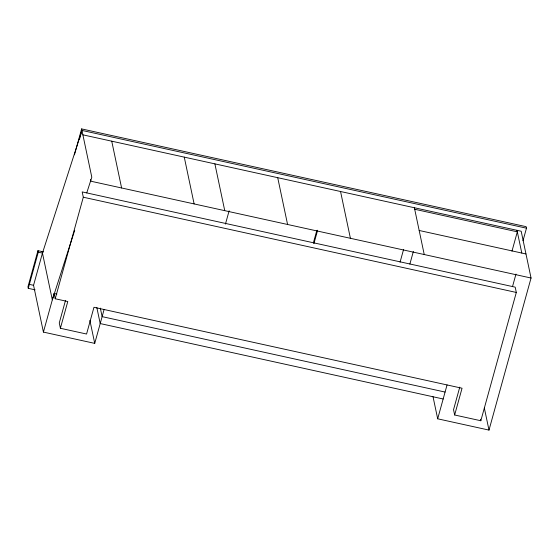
<?xml version="1.0" encoding="UTF-8"?>
<svg xmlns="http://www.w3.org/2000/svg" width="559" height="559" viewBox="0 0 559 559"><rect width="100%" height="100%" fill="white"/><g stroke="black" fill="none" stroke-linecap="round" stroke-linejoin="round"><path stroke-width="0.84" d="M43.637 251.92L37.949 250.67L27.95 286.83L28.271 288.339L35.084 289.841M28.271 288.339L38.271 252.186L37.949 250.67M104.1 309.497L94.73 343.38L43.413 332.095L33.554 285.3L42.456 253.101L81.942 130.422L526.473 228.191L523 240.761M74.452 154.843L81.628 128.905L526.152 226.674L526.473 228.191M79.455 139.415L81.942 130.422M43.413 332.095L54.097 293.454L56.857 294.062M454.649 414.988L462.048 388.239L93.961 307.282L86.568 334.03L60.386 328.273L67.786 301.525L55.215 298.758L83.305 197.215L82.187 191.912L515.195 287.151L516.313 292.455L480.831 420.745L454.649 414.988L453.531 409.684L459.777 387.114M65.508 300.4L59.268 322.969L60.386 328.273M225.438 224.117L229.134 210.764M313.375 242.899L316.841 230.378M313.927 243.577L317.624 230.224M400.048 262.213L403.535 249.607M409.866 264.1L413.353 251.487M82.809 134.817L521.191 231.237L531.05 278.026L488.992 430.095L437.683 418.81L447.053 384.927M511.974 251.159L517.32 231.831L414.694 209.255M512.491 286.669L515.978 274.064M74.71 230.329L52.322 299.897L42.142 251.585M86.75 192.918L91.802 177.21L81.628 128.905M419.166 230.476L525.977 253.968M531.05 278.026L90.97 181.235L90.614 179.53M83.305 197.215L516.313 292.455M38.271 252.186L42.456 253.101M29.368 284.377L33.554 285.3M445.076 392.062L102.122 316.632L100.334 308.121M443.161 398.993L100.208 323.563L96.798 307.401M516.998 230.315L521.792 253.045M484.332 407.979L488.992 430.095M480.509 419.229L480.831 420.745M414.38 207.738L424.239 254.534M433.015 396.687L437.683 418.81M340.55 191.506L350.409 238.295M277.718 177.685L287.578 224.473M214.887 163.864L224.746 210.652M184.26 157.128L194.12 203.916M111.737 141.175L121.603 187.971M89.887 320.405L94.73 343.38M54.097 293.454L55.215 298.758"/></g></svg>
